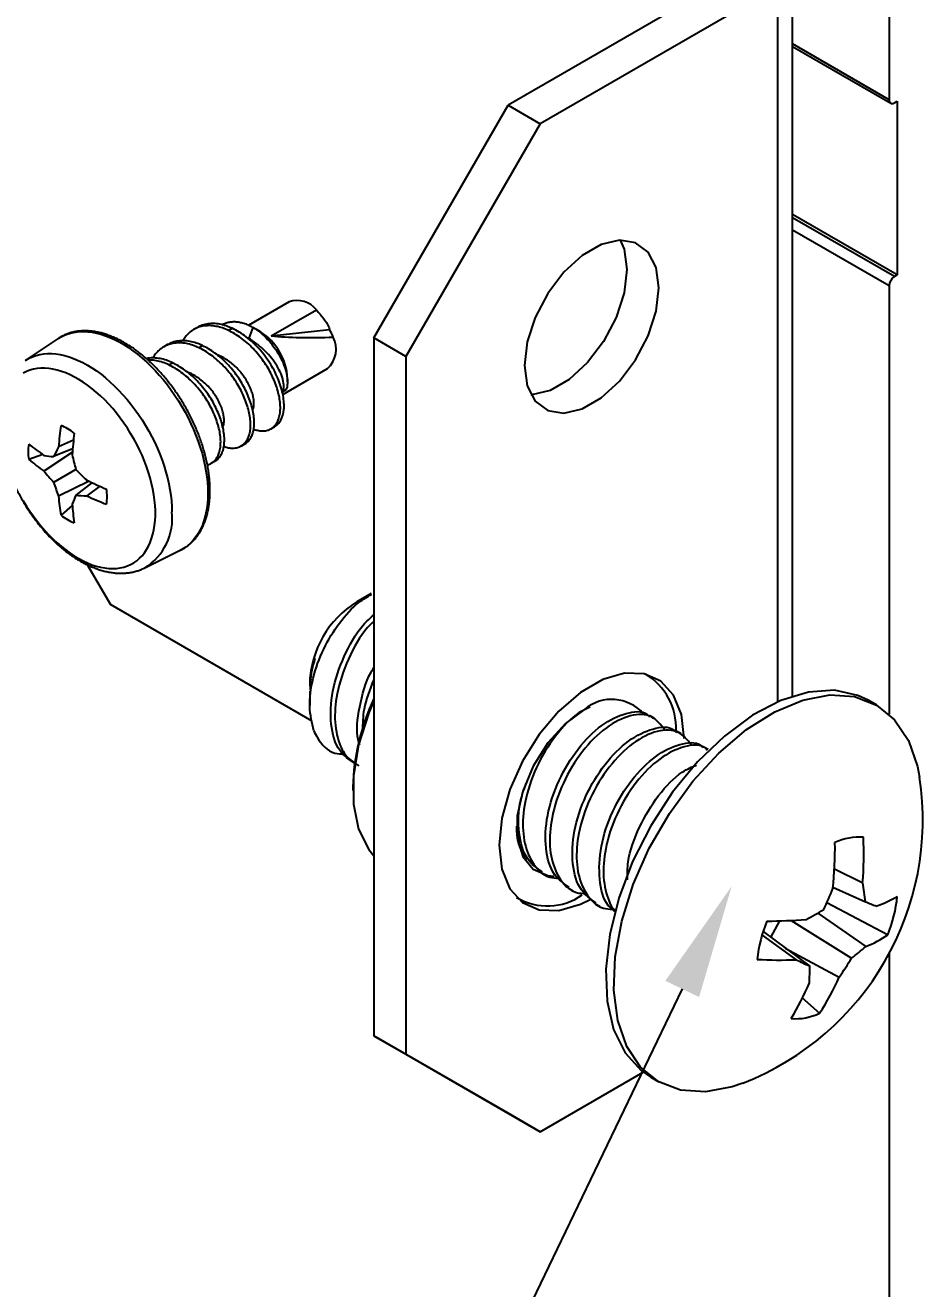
# Model space of a CAD drawing. Extents: x -0.1 to 12.3, y -8.6 to 0.1.
# Drawn here: x 1.89 to 3.071, y -7.258 to -5.594 of the extents above; entities that cross this region are included whole.
import ezdxf
from ezdxf import colors
from ezdxf.entities.mleader import LeaderData, LeaderLine
from ezdxf.math import Vec2, Vec3

# ---------------------------------------------------------------- set-up
doc = ezdxf.new("R2010")
doc.units = 0
doc.header["$LTSCALE"] = 0.5
doc.header["$MEASUREMENT"] = 0
for name, color, linetype in [('Brackets', 181, 'CONTINUOUS'), ('Dimension', 10, 'CONTINUOUS'), ('FAB DWG', 221, 'CONTINUOUS'), ('Hardware', 242, 'CONTINUOUS'), ('Housing', 150, 'CONTINUOUS')]:
    doc.layers.add(name, color=color, linetype=linetype)
doc.styles.get("Standard").update_dxf_attribs({"font": 'arial.ttf'})

msp = doc.modelspace()

# ---------------------------------------------------------------- linework, layer by layer
at = {"layer": 'Brackets', "linetype": 'Continuous', "lineweight": 25, "transparency": 16777216}
for p, q in [((2.838, -5.5194), (2.5255, -5.6998)), ((2.9001, -6.4776), (2.9001, -5.5161)), ((2.8803, -5.5438), (2.5677, -5.7242)), ((2.8803, -5.5438), (2.8803, -6.4852)), ((2.3487, -6.006), (2.5255, -5.6998)), ((2.5255, -5.6998), (2.5677, -5.7242)), ((2.5677, -5.7242), (2.391, -6.0304)), ((2.391, -6.0304), (2.3487, -6.006)), ((2.3487, -6.006), (2.3487, -6.9246)), ((2.391, -6.0304), (2.391, -6.949)), ((1.9719, -6.305), (2.0021, -6.3572)), ((2.2676, -6.5104), (2.0021, -6.3572)), ((2.3211, -6.5976), (2.3211, -6.6017)), ((2.3487, -6.9246), (2.391, -6.949)), ((2.5255, -7.0267), (2.3487, -6.9246)), ((2.391, -6.949), (2.5677, -7.0511)), ((2.5677, -7.0511), (2.7035, -6.9728)), ((2.5677, -7.0511), (2.5255, -7.0267))]:
    msp.add_line(p, q, dxfattribs=at)
at = {"layer": 'Brackets', "linetype": 'Continuous', "lineweight": 25, "transparency": 16777216, "flags": 128}
for points in [[(2.724, -5.9402), (2.7204, -5.9135), (2.71, -5.8931), (2.6935, -5.8807), (2.6723, -5.8772), (2.6482, -5.8829), (2.6231, -5.8975), (2.5989, -5.9196), (2.5777, -5.9475), (2.5613, -5.979), (2.5508, -6.0114), (2.5472, -6.0423), (2.5508, -6.069), (2.5613, -6.0893), (2.5777, -6.1018), (2.5989, -6.1053), (2.6231, -6.0995), (2.6482, -6.085), (2.6723, -6.0629), (2.6935, -6.035), (2.71, -6.0035), (2.7204, -5.971), (2.724, -5.9402)], [(2.6733, -5.8772), (2.6782, -5.8891), (2.6817, -5.9158), (2.6782, -5.9466), (2.6677, -5.9791), (2.6512, -6.0106), (2.6301, -6.0385), (2.6059, -6.0606), (2.5808, -6.0751), (2.5566, -6.0809), (2.5557, -6.0809)], [(2.7573, -6.5334), (2.7537, -6.5019), (2.7433, -6.4762), (2.7267, -6.458), (2.7047, -6.4482), (2.6788, -6.4474), (2.6503, -6.4558), (2.621, -6.4727), (2.5925, -6.4972), (2.5665, -6.5279), (2.5446, -6.5631), (2.5279, -6.6005), (2.5175, -6.6382), (2.514, -6.6739), (2.5175, -6.7054), (2.5279, -6.7311), (2.5446, -6.7493), (2.5665, -6.7591), (2.5925, -6.7599), (2.621, -6.7515), (2.6336, -6.7453)], [(2.3487, -6.4837), (2.342, -6.4998), (2.3287, -6.5418), (2.322, -6.5824), (2.322, -6.62), (2.3287, -6.6528), (2.342, -6.6795), (2.3487, -6.6879)]]:
    msp.add_lwpolyline(points, dxfattribs=at)
at = {"layer": 'Brackets', "linetype": 'Continuous', "lineweight": 25, "transparency": 16777216}
for centre, radius, start, end in [((2.6639, -6.5196), 0.0828, 357.5503, 59.0595), ((2.618, -6.6061), 0.297, 155.0604, 178.3599), ((2.662, -6.5373), 0.0554, 41.3283, 129.7748), ((2.5774, -6.6744), 0.0794, 239.2596, 305.31)]:
    msp.add_arc(centre, radius, start, end, dxfattribs=at)
at = {"layer": 'Dimension', "transparency": 16777216}
msp.add_open_spline([(0.2566, -7.2276), (0.0639, -5.6495), (1.4465, -4.8647), (2.829, -4.0798), (2.6363, -2.5017)], degree=3, dxfattribs=at)
at = {"layer": 'Hardware', "linetype": 'Continuous', "lineweight": 25, "transparency": 16777216}
for p, q in [((2.2373, -5.9587), (2.1841, -5.9894)), ((2.2138, -6.0034), (2.2732, -5.9692)), ((2.1165, -5.9922), (2.1116, -5.995)), ((2.1575, -5.9962), (2.1624, -5.9934)), ((2.1896, -5.9922), (2.184, -6.0065)), ((2.1993, -5.9978), (2.1896, -5.9922)), ((2.2138, -6.0034), (2.2905, -5.9951)), ((1.9331, -6.007), (1.8899, -6.0358)), ((2.0772, -6.0149), (2.0723, -6.0177)), ((2.1183, -6.0189), (2.1231, -6.0161)), ((2.184, -6.0065), (2.182, -6.0058)), ((2.079, -6.0416), (2.0838, -6.0388)), ((2.229, -6.0804), (2.2879, -6.0464)), ((2.2351, -6.0638), (2.2351, -6.0598)), ((2.2315, -6.0757), (2.2291, -6.0771)), ((2.2132, -6.1257), (2.2181, -6.1229)), ((1.9522, -6.1522), (1.9272, -6.1623)), ((1.9533, -6.1408), (1.9336, -6.1496)), ((2.1739, -6.1484), (2.1788, -6.1456)), ((1.9131, -6.1597), (1.8945, -6.166)), ((1.9519, -6.1563), (1.9145, -6.1814)), ((2.1346, -6.1711), (2.1395, -6.1683)), ((1.9565, -6.1792), (1.9272, -6.1962)), ((1.9741, -6.1947), (1.9336, -6.2145)), ((1.9778, -6.1965), (1.9565, -6.2131)), ((1.9882, -6.2012), (1.9707, -6.2139)), ((1.9518, -6.2266), (1.937, -6.2396)), ((2.0474, -6.3087), (2.094, -6.2856)), ((2.0941, -6.2856), (2.094, -6.2856)), ((2.3453, -6.3426), (2.3263, -6.3536)), ((2.2644, -6.4608), (2.2644, -6.4645)), ((2.2644, -6.4711), (2.2644, -6.4898)), ((3.0104, -6.4892), (2.9998, -6.4831)), ((2.7182, -6.507), (2.7126, -6.5037)), ((2.7536, -6.5274), (2.748, -6.5242)), ((2.789, -6.5478), (2.7833, -6.5446)), ((2.3224, -6.5672), (2.3232, -6.5676)), ((2.5699, -6.7101), (2.5756, -6.7133)), ((2.9552, -6.7051), (2.9924, -6.7236)), ((2.6053, -6.7305), (2.6109, -6.7337)), ((2.9533, -6.7293), (2.9962, -6.7483)), ((2.6406, -6.7509), (2.6463, -6.7541)), ((2.9452, -6.7492), (3.0253, -6.7916)), ((2.9334, -6.7632), (2.9967, -6.8072)), ((2.8717, -6.7953), (2.8832, -6.7734)), ((2.8982, -6.7728), (2.9777, -6.8225)), ((2.8599, -6.7921), (2.9047, -6.8246)), ((2.8612, -6.7876), (2.9227, -6.8329)), ((2.8905, -6.8092), (2.9615, -6.8477)), ((2.9124, -6.8743), (2.9356, -6.8949)), ((2.7134, -6.9793), (2.724, -6.9855))]:
    msp.add_line(p, q, dxfattribs=at)
at = {"layer": 'Hardware', "linetype": 'Continuous', "lineweight": 25, "transparency": 16777216, "flags": 128}
for points in [[(1.9331, -6.007), (1.9371, -6.0046), (1.9416, -6.0024), (1.9462, -6.0006), (1.9511, -5.9993), (1.9562, -5.9983), (1.9614, -5.9978), (1.9668, -5.9976), (1.9723, -5.9979), (1.9779, -5.9986), (1.9837, -5.9998), (1.9895, -6.0013), (1.9954, -6.0032), (2.0014, -6.0056), (2.0075, -6.0083), (2.0135, -6.0114), (2.0196, -6.0149), (2.0256, -6.0188), (2.0316, -6.023), (2.0376, -6.0276), (2.0436, -6.0325), (2.0494, -6.0377), (2.0552, -6.0432), (2.0608, -6.049), (2.0663, -6.0551), (2.0717, -6.0614), (2.0769, -6.068), (2.082, -6.0748), (2.0868, -6.0818), (2.0915, -6.0889), (2.096, -6.0963), (2.1002, -6.1037), (2.1042, -6.1113), (2.1079, -6.119), (2.1114, -6.1267), (2.1146, -6.1345), (2.1176, -6.1423), (2.1202, -6.1501), (2.1226, -6.1579), (2.1246, -6.1657), (2.1264, -6.1734), (2.1278, -6.181), (2.1289, -6.1886), (2.1297, -6.196), (2.1302, -6.2032), (2.1304, -6.2103), (2.1302, -6.2172), (2.1297, -6.2239), (2.1289, -6.2304), (2.1278, -6.2366), (2.1264, -6.2426), (2.1246, -6.2483), (2.1226, -6.2537), (2.1202, -6.2588), (2.1176, -6.2635), (2.1146, -6.2679), (2.1114, -6.272), (2.1079, -6.2757), (2.1042, -6.2791), (2.1002, -6.2821), (2.096, -6.2846), (2.0941, -6.2856)], [(1.8898, -6.0358), (1.8906, -6.0353), (1.8949, -6.0329), (1.8994, -6.0308), (1.9041, -6.0291), (1.909, -6.0279), (1.9141, -6.0271), (1.9193, -6.0267), (1.9247, -6.0267), (1.9303, -6.0272), (1.936, -6.028), (1.9417, -6.0293), (1.9476, -6.031), (1.9535, -6.0331), (1.9595, -6.0356), (1.9655, -6.0385), (1.9716, -6.0418), (1.9776, -6.0455), (1.9836, -6.0495), (1.9896, -6.0539), (1.9955, -6.0587), (2.0014, -6.0637), (2.0071, -6.0691), (2.0128, -6.0748), (2.0184, -6.0808), (2.0238, -6.087), (2.029, -6.0934), (2.0341, -6.1001), (2.039, -6.107), (2.0437, -6.1141), (2.0482, -6.1214), (2.0525, -6.1288), (2.0565, -6.1363), (2.0603, -6.1439), (2.0638, -6.1516), (2.0671, -6.1593), (2.07, -6.1671), (2.0727, -6.1749), (2.0751, -6.1827), (2.0772, -6.1904), (2.079, -6.1981), (2.0804, -6.2057), (2.0816, -6.2132), (2.0824, -6.2206), (2.0829, -6.2279), (2.083, -6.2349)], [(1.8873, -6.2204), (1.8915, -6.2274), (1.8959, -6.2342), (1.9006, -6.2409), (1.9054, -6.2473), (1.9104, -6.2536), (1.9156, -6.2596), (1.9209, -6.2653), (1.9263, -6.2707), (1.9319, -6.2759), (1.9375, -6.2807), (1.9431, -6.2852), (1.9489, -6.2894), (1.9546, -6.2932), (1.9604, -6.2966), (1.9662, -6.2996), (1.972, -6.3023), (1.9777, -6.3046), (1.9833, -6.3064), (1.9889, -6.3079), (1.9944, -6.3089), (1.9997, -6.3095), (2.005, -6.3097), (2.0101, -6.3095), (2.015, -6.3088), (2.0197, -6.3077), (2.0243, -6.3062), (2.0286, -6.3043), (2.0327, -6.302), (2.0366, -6.2993), (2.0402, -6.2962), (2.0436, -6.2927), (2.0467, -6.2889), (2.0495, -6.2847), (2.0521, -6.2801), (2.0543, -6.2753), (2.0562, -6.2701), (2.0578, -6.2646), (2.0591, -6.2588), (2.0601, -6.2528), (2.0608, -6.2466), (2.0611, -6.2401), (2.0611, -6.2334), (2.0608, -6.2266), (2.0601, -6.2196), (2.0591, -6.2124), (2.0578, -6.2052), (2.0562, -6.1978), (2.0543, -6.1904), (2.0521, -6.183), (2.0495, -6.1755), (2.0467, -6.1681), (2.0436, -6.1606), (2.0402, -6.1533), (2.0366, -6.146), (2.0327, -6.1388), (2.0286, -6.1317), (2.0243, -6.1248), (2.0197, -6.1181), (2.015, -6.1115), (2.0101, -6.1052), (2.005, -6.099), (1.9997, -6.0932), (1.9944, -6.0876), (1.9889, -6.0823), (1.9833, -6.0773), (1.9777, -6.0726), (1.972, -6.0683), (1.9662, -6.0643), (1.9604, -6.0607), (1.9546, -6.0575), (1.9489, -6.0546), (1.9431, -6.0522), (1.9375, -6.0501), (1.9319, -6.0484), (1.9263, -6.0472), (1.9209, -6.0464), (1.9156, -6.046), (1.9104, -6.046), (1.9054, -6.0465), (1.9006, -6.0473), (1.8959, -6.0486), (1.8915, -6.0503), (1.8873, -6.0524)], [(2.9998, -6.4831), (2.9861, -6.4766), (2.9553, -6.4699), (2.9211, -6.4722), (2.8847, -6.4833), (2.8474, -6.5028), (2.8103, -6.5302), (2.7749, -6.5643), (2.7422, -6.6042), (2.7134, -6.6483), (2.6895, -6.6953), (2.6713, -6.7435), (2.6594, -6.7913), (2.6542, -6.8371), (2.6559, -6.8792), (2.6645, -6.9163), (2.6796, -6.9471), (2.7007, -6.9706), (2.7134, -6.9793)], [(2.8345, -6.9871), (2.8207, -6.9919), (2.7853, -6.9986), (2.7526, -6.9964), (2.7239, -6.9854), (2.7, -6.9659), (2.6818, -6.9387), (2.67, -6.9046), (2.6648, -6.8648), (2.6666, -6.8207), (2.6752, -6.7737), (2.6903, -6.7255), (2.7114, -6.6777), (2.7379, -6.6319), (2.7687, -6.5897), (2.803, -6.5526), (2.8393, -6.5217), (2.8767, -6.4982), (2.9137, -6.4828), (2.9492, -6.4761), (2.9818, -6.4783), (3.0105, -6.4893), (3.0344, -6.5087), (3.0526, -6.536), (3.0644, -6.5701), (3.0671, -6.5842)], [(2.6266, -6.4947), (2.6013, -6.5135), (2.578, -6.5392), (2.5587, -6.5697), (2.5449, -6.6025), (2.5377, -6.635), (2.5377, -6.6645), (2.5449, -6.6887), (2.5587, -6.7055), (2.578, -6.7137), (2.5861, -6.7144)]]:
    msp.add_lwpolyline(points, dxfattribs=at)
at = {"layer": 'Hardware', "linetype": 'Continuous', "lineweight": 25, "transparency": 16777216}
for centre, radius, start, end in [((2.248, -5.9887), 0.0319, 37.7966, 109.664), ((2.1579, -6.063), 0.0772, 2.3762, 57.6184), ((2.264, -6.0207), 0.0351, 312.8388, 26.7548), ((2.2168, -6.059), 0.0219, 304.3394, 321.8962), ((2.3636, -6.1867), 0.4316, 171.3015, 175.0724), ((1.9116, -6.1855), 0.0689, 51.6399, 68.3655), ((2.5003, -6.198), 0.55, 173.0498, 176.0403), ((1.9627, -6.156), 0.069, 171.6386, 188.3614), ((2.1152, -5.8665), 0.3561, 231.6968, 235.6921), ((2.2641, -6.3239), 0.3736, 152.1901, 154.3687), ((2.0902, -5.9331), 0.3042, 229.9617, 234.7228), ((1.9735, -5.7577), 0.4073, 261.6677, 263.4715), ((2.4842, -6.0339), 0.5473, 193.3226, 195.3992), ((2.253, -5.9019), 0.439, 219.5573, 222.0957), ((2.3462, -5.7949), 0.5473, 224.6014, 226.678), ((2.345, -6.0612), 0.439, 197.9049, 200.4431), ((2.2121, -5.699), 0.55, 243.9623, 246.9525), ((2.2366, -6.1865), 0.3043, 185.2798, 190.0406), ((2.3301, -6.3752), 0.4072, 156.5358, 158.3402), ((1.985, -5.8405), 0.3737, 265.6382, 267.8164), ((2.1536, -5.823), 0.4316, 244.9303, 248.7011), ((1.9286, -6.215), 0.069, 351.6386, 8.3614), ((2.3068, -6.1982), 0.3562, 184.3107, 188.3058), ((2.0068, -6.2436), 0.0767, 301.904, 6.4777), ((1.9798, -6.1855), 0.0689, 231.6399, 248.3655), ((2.3941, -6.4642), 0.1297, 121.5141, 178.4913), ((2.7, -6.6408), 0.3715, 291.2371, 8.7683), ((2.6143, -6.6515), 0.0776, 177.895, 212.7662), ((2.9876, -6.7355), 0.0724, 85.478, 115.9742), ((2.5497, -6.6869), 0.4442, 355.2671, 3.0443), ((2.4352, -6.6767), 0.5208, 354.0127, 0.6921), ((2.5001, -6.552), 0.4871, 334.8907, 338.4323), ((2.6375, -6.7904), 0.3612, 6.7025, 10.6622), ((6.2687, 0.903), 8.3217, 246.84339, 246.94608), ((2.9619, -6.6134), 0.1487, 288.8252, 300.7322), ((2.8568, -6.7229), 0.1821, 337.8045, 354.2257), ((2.7107, -6.3693), 0.4525, 297.2601, 300.6242), ((3.0348, -6.8425), 0.1821, 157.8045, 174.2257), ((2.8625, -6.0705), 0.7032, 270.3011, 274.5208), ((2.9483, -6.6836), 0.1327, 291.3838, 305.4798), ((2.8007, -6.5835), 0.2974, 306.5297, 311.2317), ((2.8832, -6.3142), 0.5108, 266.6801, 272.4127), ((3.331, -5.9262), 0.9944, 244.6175, 245.7586), ((2.6149, -6.8372), 0.3078, 356.6696, 0.8056), ((2.6139, -6.6065), 0.4231, 325.2484, 329.3037), ((2.6704, -6.7189), 0.3183, 326.4371, 336.1512), ((2.6073, -6.7237), 0.3412, 328.5033, 337.3592), ((2.9039, -6.8299), 0.0724, 265.478, 295.9742)]:
    msp.add_arc(centre, radius, start, end, dxfattribs=at)
msp.add_ellipse((2.2827, -5.991), major_axis=(0.1029, 0.0027), ratio=0.13959, start_param=3.975591, end_param=4.832448, dxfattribs=at)
for points, knots in [([(2.2732, -5.9692), (2.2765, -5.973), (2.2798, -5.9768), (2.2844, -5.9829), (2.286, -5.985), (2.2887, -5.9896), (2.2899, -5.992), (2.2905, -5.9951)], [0, 0, 0, 0, 0.5, 0.5, 0.75, 0.75, 1, 1, 1, 1]), ([(2.1624, -5.9934), (2.1597, -5.9923), (2.1542, -5.9899), (2.146, -5.9878), (2.1379, -5.9869), (2.1301, -5.9873), (2.1228, -5.989), (2.1185, -5.9912), (2.1165, -5.9923)], [0, 0, 0, 0, 0.161536, 0.327386, 0.496243, 0.666647, 0.83705, 1, 1, 1, 1]), ([(2.1487, -5.9887), (2.1502, -5.9879), (2.1532, -5.9863), (2.1582, -5.985), (2.1634, -5.9845), (2.1689, -5.9847), (2.1746, -5.9858), (2.1803, -5.9876), (2.1853, -5.9898), (2.1884, -5.9915), (2.1896, -5.9922)], [0, 0, 0, 0, 0.13699, 0.268557, 0.400557, 0.532124, 0.661652, 0.791593, 0.92112, 1, 1, 1, 1]), ([(2.0941, -6.2855), (2.0945, -6.2854), (2.0963, -6.2845), (2.0994, -6.2827), (2.1035, -6.2799), (2.1073, -6.2767), (2.1109, -6.2732), (2.1143, -6.2694), (2.1174, -6.2653), (2.1202, -6.2608), (2.1228, -6.256), (2.1251, -6.251), (2.1271, -6.2457), (2.1289, -6.2401), (2.1303, -6.2342), (2.1315, -6.2281), (2.1323, -6.2218), (2.1328, -6.2154), (2.1331, -6.2087), (2.133, -6.2018), (2.1326, -6.1949), (2.1319, -6.1878), (2.131, -6.1806), (2.1297, -6.1733), (2.1282, -6.1659), (2.1263, -6.1585), (2.1242, -6.1511), (2.1218, -6.1436), (2.1192, -6.1362), (2.1163, -6.1287), (2.1131, -6.1213), (2.1097, -6.114), (2.1061, -6.1067), (2.1022, -6.0996), (2.0981, -6.0925), (2.0939, -6.0856), (2.0894, -6.0789), (2.0847, -6.0723), (2.0799, -6.0658), (2.0749, -6.0596), (2.0698, -6.0536), (2.0645, -6.0478), (2.0591, -6.0423), (2.0536, -6.037), (2.048, -6.032), (2.0423, -6.0273), (2.0366, -6.0228), (2.0307, -6.0187), (2.0249, -6.0149), (2.019, -6.0115), (2.0131, -6.0083), (2.0072, -6.0056), (2.0013, -6.0032), (1.9954, -6.0011), (1.9896, -5.9995), (1.9838, -5.9982), (1.9781, -5.9973), (1.9726, -5.9968), (1.9671, -5.9967), (1.9617, -5.997), (1.9566, -5.9977), (1.9515, -5.9987), (1.9467, -6.0002), (1.9421, -6.002), (1.9376, -6.0042), (1.9346, -6.0059), (1.9332, -6.007), (1.9331, -6.007)], [0, 0, 0, 0, 0.003371, 0.0186, 0.033815, 0.049035, 0.064287, 0.079596, 0.094981, 0.110453, 0.126019, 0.141676, 0.157417, 0.173231, 0.189105, 0.205025, 0.220978, 0.236953, 0.25294, 0.268932, 0.284922, 0.300907, 0.316884, 0.332852, 0.34881, 0.36476, 0.3807, 0.396631, 0.412556, 0.428473, 0.444385, 0.460293, 0.476198, 0.492101, 0.508003, 0.523905, 0.539809, 0.555715, 0.571625, 0.58754, 0.603461, 0.61939, 0.635327, 0.651274, 0.667231, 0.683199, 0.69918, 0.715172, 0.731175, 0.747188, 0.76321, 0.779235, 0.795258, 0.811271, 0.827263, 0.843222, 0.859135, 0.874987, 0.890764, 0.906452, 0.922044, 0.937538, 0.952939, 0.968259, 0.983519, 0.998743, 1, 1, 1, 1]), ([(2.1575, -5.9962), (2.1548, -5.9951), (2.1494, -5.9927), (2.1412, -5.9906), (2.133, -5.9897), (2.1252, -5.9901), (2.1179, -5.9919), (2.1113, -5.9949), (2.1055, -5.9992), (2.1008, -6.0041), (2.0984, -6.008), (2.0973, -6.0099)], [0, 0, 0, 0, 0.109593, 0.222111, 0.336671, 0.45228, 0.567888, 0.682448, 0.794967, 0.904559, 1, 1, 1, 1]), ([(2.1906, -6.1261), (2.1907, -6.1261), (2.193, -6.1272), (2.1973, -6.1281), (2.2032, -6.1287), (2.2087, -6.1279), (2.2135, -6.1259), (2.2176, -6.1226), (2.221, -6.1183), (2.2235, -6.1129), (2.2252, -6.1065), (2.2259, -6.0992), (2.2255, -6.0911), (2.2241, -6.0824), (2.2218, -6.0733), (2.2185, -6.0641), (2.2144, -6.0549), (2.2096, -6.0458), (2.2038, -6.0368), (2.1972, -6.0281), (2.1899, -6.0199), (2.1821, -6.0125), (2.1739, -6.006), (2.1657, -6.0004), (2.1602, -5.9976), (2.1575, -5.9962)], [0, 0, 0, 0, 0.0018431, 0.0470336, 0.0926056, 0.1381614, 0.1833039, 0.2285443, 0.2726082, 0.3166721, 0.3619125, 0.4079734, 0.4544562, 0.5009389, 0.5469998, 0.5922402, 0.6363041, 0.680368, 0.7256084, 0.7716693, 0.8181521, 0.8646348, 0.9106957, 0.9559361, 1, 1, 1, 1]), ([(2.2181, -6.1229), (2.2198, -6.1219), (2.2213, -6.1207), (2.2241, -6.1178), (2.2253, -6.1161), (2.2284, -6.1105), (2.2298, -6.1058), (2.2309, -6.0948), (2.2305, -6.0885), (2.2281, -6.0753), (2.226, -6.0683), (2.2205, -6.0545), (2.2172, -6.0478), (2.2089, -6.0342), (2.204, -6.0275), (2.193, -6.0152), (2.187, -6.0095), (2.1747, -6.0001), (2.1684, -5.9963), (2.1624, -5.9934)], [0, 0, 0, 0, 0.0625, 0.0625, 0.125, 0.125, 0.25, 0.25, 0.375, 0.375, 0.5, 0.5, 0.625, 0.625, 0.75, 0.75, 0.875, 0.875, 1, 1, 1, 1]), ([(2.1896, -5.9922), (2.1961, -5.9959), (2.2028, -6.0014), (2.212, -6.0113), (2.2149, -6.0149), (2.2203, -6.0223), (2.2227, -6.0262), (2.2271, -6.0341), (2.2289, -6.038), (2.2319, -6.0458), (2.2331, -6.0496), (2.2347, -6.0569), (2.2351, -6.0605), (2.2351, -6.0669), (2.2347, -6.0699), (2.234, -6.0725)], [0, 0, 0, 0, 0.25, 0.25, 0.375, 0.375, 0.5, 0.5, 0.625, 0.625, 0.75, 0.75, 0.875, 0.875, 1, 1, 1, 1]), ([(2.1183, -6.0189), (2.1156, -6.0177), (2.1101, -6.0154), (2.1019, -6.0133), (2.0937, -6.0124), (2.0859, -6.0128), (2.0786, -6.0146), (2.072, -6.0176), (2.0662, -6.0218), (2.0615, -6.0267), (2.0591, -6.0307), (2.058, -6.0326)], [0, 0, 0, 0, 0.109593, 0.222111, 0.336671, 0.45228, 0.567888, 0.682448, 0.794967, 0.904559, 1, 1, 1, 1]), ([(2.1231, -6.0161), (2.1204, -6.0149), (2.115, -6.0126), (2.1067, -6.0105), (2.0986, -6.0096), (2.0908, -6.01), (2.0835, -6.0117), (2.0793, -6.0139), (2.0772, -6.0149)], [0, 0, 0, 0, 0.161536, 0.327386, 0.496243, 0.666647, 0.83705, 1, 1, 1, 1]), ([(2.1513, -6.1488), (2.1534, -6.1495), (2.1577, -6.1509), (2.1637, -6.1514), (2.1693, -6.1506), (2.1742, -6.1485), (2.1783, -6.1453), (2.1817, -6.141), (2.1843, -6.1356), (2.1859, -6.1292), (2.1866, -6.1219), (2.1862, -6.1138), (2.1848, -6.1051), (2.1825, -6.096), (2.1792, -6.0868), (2.1752, -6.0776), (2.1703, -6.0685), (2.1645, -6.0595), (2.1579, -6.0508), (2.1506, -6.0426), (2.1428, -6.0352), (2.1346, -6.0286), (2.1264, -6.0231), (2.121, -6.0203), (2.1183, -6.0189)], [0, 0, 0, 0, 0.044263, 0.090747, 0.13723, 0.183292, 0.228533, 0.272597, 0.316662, 0.361903, 0.407965, 0.454448, 0.500931, 0.546993, 0.592234, 0.636299, 0.680363, 0.725604, 0.771666, 0.818149, 0.864633, 0.910694, 0.955935, 1, 1, 1, 1]), ([(2.1788, -6.1456), (2.1789, -6.1456), (2.1805, -6.1449), (2.1832, -6.1424), (2.1866, -6.1382), (2.1891, -6.1328), (2.1908, -6.1264), (2.1915, -6.1191), (2.1911, -6.111), (2.1897, -6.1022), (2.1873, -6.0932), (2.1841, -6.084), (2.18, -6.0748), (2.1752, -6.0657), (2.1694, -6.0567), (2.1628, -6.048), (2.1555, -6.0398), (2.1477, -6.0323), (2.1395, -6.0258), (2.1313, -6.0203), (2.1258, -6.0175), (2.1231, -6.0161)], [0, 0, 0, 0, 0.001969, 0.057255, 0.111102, 0.16495, 0.220235, 0.276523, 0.333327, 0.39013, 0.446418, 0.501704, 0.555551, 0.609399, 0.664684, 0.720972, 0.777776, 0.834579, 0.890867, 0.946152, 1, 1, 1, 1]), ([(2.2291, -6.0771), (2.2299, -6.075), (2.2303, -6.0725), (2.2303, -6.0671), (2.2299, -6.064), (2.2283, -6.0577), (2.227, -6.0543), (2.2239, -6.0475), (2.222, -6.044), (2.2174, -6.0371), (2.2149, -6.0337), (2.2093, -6.0271), (2.2063, -6.0239), (2.2, -6.0181), (2.1968, -6.0153), (2.1903, -6.0104), (2.1871, -6.0083), (2.184, -6.0065)], [0, 0, 0, 0, 0.125, 0.125, 0.25, 0.25, 0.375, 0.375, 0.5, 0.5, 0.625, 0.625, 0.75, 0.75, 0.875, 0.875, 1, 1, 1, 1]), ([(2.0838, -6.0388), (2.0811, -6.0376), (2.0757, -6.0352), (2.0674, -6.0331), (2.0594, -6.0323), (2.0533, -6.0324), (2.0502, -6.0332), (2.0495, -6.0334)], [0, 0, 0, 0, 0.225964, 0.457962, 0.694168, 0.932536, 1, 1, 1, 1]), ([(2.079, -6.0416), (2.0763, -6.0404), (2.0708, -6.038), (2.0626, -6.036), (2.0562, -6.0351), (2.0527, -6.0354), (2.0518, -6.0354)], [0, 0, 0, 0, 0.290519, 0.588794, 0.89248, 1, 1, 1, 1]), ([(2.1892, -6.1008), (2.1893, -6.1007), (2.19, -6.0995), (2.1907, -6.0964), (2.1911, -6.0914), (2.1905, -6.0857), (2.189, -6.0794), (2.1867, -6.0729), (2.1836, -6.0662), (2.1798, -6.0596), (2.1753, -6.0532), (2.1699, -6.047), (2.164, -6.0413), (2.1576, -6.0363), (2.1512, -6.0323), (2.1462, -6.0297), (2.1434, -6.0288), (2.1427, -6.0285)], [0, 0, 0, 0, 0.0082981, 0.0813808, 0.1564293, 0.2325031, 0.3085768, 0.3836254, 0.4567081, 0.5283631, 0.6021974, 0.677698, 0.7538874, 0.8297308, 0.9042223, 0.9764654, 1, 1, 1, 1]), ([(2.1296, -6.1731), (2.1297, -6.1731), (2.1316, -6.1728), (2.1348, -6.1711), (2.139, -6.168), (2.1424, -6.1636), (2.145, -6.1583), (2.1466, -6.1519), (2.1473, -6.1446), (2.1469, -6.1365), (2.1456, -6.1277), (2.1432, -6.1186), (2.1399, -6.1095), (2.1359, -6.1003), (2.131, -6.0912), (2.1252, -6.0822), (2.1186, -6.0735), (2.1113, -6.0653), (2.1035, -6.0578), (2.0954, -6.0513), (2.0871, -6.0458), (2.0817, -6.043), (2.079, -6.0416)], [0, 0, 0, 0, 0.002595, 0.055844, 0.108145, 0.159086, 0.210027, 0.262328, 0.315577, 0.369315, 0.423052, 0.476301, 0.528602, 0.579543, 0.630484, 0.682785, 0.736034, 0.789772, 0.843509, 0.896758, 0.949059, 1, 1, 1, 1]), ([(2.1395, -6.1683), (2.1396, -6.1682), (2.1412, -6.1675), (2.1439, -6.1651), (2.1473, -6.1608), (2.1499, -6.1554), (2.1515, -6.1491), (2.1522, -6.1418), (2.1518, -6.1336), (2.1504, -6.1249), (2.1481, -6.1158), (2.1448, -6.1066), (2.1407, -6.0975), (2.1359, -6.0884), (2.1301, -6.0794), (2.1235, -6.0707), (2.1162, -6.0625), (2.1084, -6.055), (2.1002, -6.0485), (2.092, -6.043), (2.0865, -6.0402), (2.0838, -6.0388)], [0, 0, 0, 0, 0.001969, 0.057255, 0.111102, 0.16495, 0.220235, 0.276523, 0.333327, 0.39013, 0.446418, 0.501704, 0.555551, 0.609399, 0.664684, 0.720972, 0.777776, 0.834579, 0.890867, 0.946152, 1, 1, 1, 1]), ([(2.1499, -6.1235), (2.15, -6.1234), (2.1507, -6.1222), (2.1514, -6.119), (2.1518, -6.1141), (2.1512, -6.1084), (2.1497, -6.1021), (2.1474, -6.0955), (2.1443, -6.0889), (2.1405, -6.0823), (2.136, -6.0758), (2.1306, -6.0696), (2.1247, -6.064), (2.1183, -6.059), (2.1119, -6.055), (2.1069, -6.0523), (2.1041, -6.0514), (2.1034, -6.0512)], [0, 0, 0, 0, 0.008298, 0.081381, 0.156429, 0.232503, 0.308577, 0.383625, 0.456708, 0.528363, 0.602197, 0.677698, 0.753887, 0.829731, 0.904222, 0.976465, 1, 1, 1, 1]), ([(1.8549, -6.1139), (1.8549, -6.1152), (1.855, -6.1188), (1.8553, -6.1247), (1.8559, -6.1319), (1.8569, -6.1392), (1.8581, -6.1465), (1.8597, -6.1539), (1.8615, -6.1613), (1.8637, -6.1688), (1.8661, -6.1762), (1.8688, -6.1836), (1.8717, -6.191), (1.8749, -6.1983), (1.8784, -6.2055), (1.8821, -6.2126), (1.886, -6.2197), (1.8901, -6.2266), (1.8944, -6.2334), (1.8989, -6.24), (1.9037, -6.2464), (1.9085, -6.2526), (1.9136, -6.2587), (1.9188, -6.2645), (1.9242, -6.2701), (1.9297, -6.2754), (1.9353, -6.2805), (1.941, -6.2853), (1.9468, -6.2898), (1.9527, -6.2939), (1.9587, -6.2978), (1.9647, -6.3013), (1.9708, -6.3045), (1.9769, -6.3073), (1.9831, -6.3097), (1.9892, -6.3118), (1.9953, -6.3134), (2.0014, -6.3146), (2.0073, -6.3155), (2.0132, -6.3159), (2.019, -6.3158), (2.0246, -6.3154), (2.0301, -6.3146), (2.0354, -6.3133), (2.0404, -6.3117), (2.0444, -6.3102), (2.0466, -6.309), (2.0473, -6.3087)], [0, 0, 0, 0, 0.012399, 0.035509, 0.058597, 0.081665, 0.104705, 0.127713, 0.150687, 0.17363, 0.196541, 0.219425, 0.242285, 0.265126, 0.287952, 0.310768, 0.333578, 0.356387, 0.3792, 0.402021, 0.424854, 0.447705, 0.470578, 0.493479, 0.516412, 0.539381, 0.56239, 0.585441, 0.608536, 0.631673, 0.654851, 0.678062, 0.701294, 0.724525, 0.747727, 0.770866, 0.793902, 0.816793, 0.839492, 0.86196, 0.884167, 0.906096, 0.927746, 0.949133, 0.970287, 0.991251, 1, 1, 1, 1]), ([(2.2697, -6.5232), (2.2673, -6.513), (2.2623, -6.4926), (2.2675, -6.4542), (2.2813, -6.4154), (2.3027, -6.3805), (2.3255, -6.3551), (2.3402, -6.3468), (2.3458, -6.3436)], [0, 0, 0, 0, 0.18065, 0.361301, 0.542087, 0.716869, 0.891743, 1, 1, 1, 1]), ([(2.3232, -6.566), (2.3162, -6.5611), (2.3006, -6.5503), (2.2906, -6.5157), (2.2926, -6.4716), (2.3083, -6.4252), (2.3287, -6.3888), (2.344, -6.3747), (2.3487, -6.3704)], [0, 0, 0, 0, 0.156864, 0.346637, 0.536411, 0.726184, 0.915957, 1, 1, 1, 1]), ([(2.3487, -6.3793), (2.3459, -6.3819), (2.3327, -6.3944), (2.3139, -6.4286), (2.2991, -6.4725), (2.2961, -6.5129), (2.302, -6.5379), (2.3121, -6.5581), (2.3217, -6.5645), (2.3289, -6.5693)], [0, 0, 0, 0, 0.051295, 0.247666, 0.444036, 0.611777, 0.781141, 0.837683, 1, 1, 1, 1]), ([(2.2653, -6.4645), (2.2651, -6.461), (2.2643, -6.45), (2.2683, -6.4369), (2.2711, -6.4279)], [0, 0, 0, 0, 0.312696, 1, 1, 1, 1]), ([(2.2711, -6.4279), (2.2683, -6.4384), (2.2643, -6.4532), (2.265, -6.467), (2.2653, -6.471)], [0, 0, 0, 0, 0.707126, 1, 1, 1, 1]), ([(2.3304, -6.5419), (2.3295, -6.5396), (2.3246, -6.5261), (2.3294, -6.4918), (2.3378, -6.4576), (2.3475, -6.442), (2.3487, -6.4401)], [0, 0, 0, 0, 0.086532, 0.513563, 0.940594, 1, 1, 1, 1]), ([(2.3487, -6.4557), (2.3435, -6.4689), (2.3344, -6.492), (2.334, -6.5135), (2.3339, -6.5227)], [0, 0, 0, 0, 0.5736389, 1, 1, 1, 1]), ([(2.6334, -6.4922), (2.6286, -6.4943), (2.6132, -6.5009), (2.587, -6.529), (2.5612, -6.5707), (2.5466, -6.6155), (2.5436, -6.6557), (2.5494, -6.681), (2.5607, -6.7023), (2.5731, -6.7162), (2.5882, -6.717), (2.5923, -6.7172)], [0, 0, 0, 0, 0.065171, 0.211787, 0.358403, 0.505019, 0.630259, 0.756711, 0.798927, 0.945543, 1, 1, 1, 1]), ([(2.6061, -6.7293), (2.599, -6.7244), (2.5835, -6.7136), (2.5734, -6.679), (2.5755, -6.635), (2.591, -6.588), (2.6167, -6.5456), (2.6488, -6.5136), (2.681, -6.4985), (2.7036, -6.4963), (2.7108, -6.5038), (2.7118, -6.5049)], [0, 0, 0, 0, 0.103323, 0.228323, 0.353323, 0.478323, 0.603323, 0.728323, 0.853323, 0.978323, 1, 1, 1, 1]), ([(2.7315, -6.5216), (2.7264, -6.515), (2.7156, -6.5013), (2.687, -6.501), (2.6544, -6.5171), (2.6224, -6.5489), (2.5966, -6.5912), (2.582, -6.6359), (2.579, -6.6761), (2.5847, -6.7014), (2.5961, -6.7227), (2.6084, -6.7366), (2.6236, -6.7374), (2.6277, -6.7376)], [0, 0, 0, 0, 0.0987888, 0.2063828, 0.3139767, 0.4215707, 0.5291646, 0.6367586, 0.728666, 0.8214628, 0.8524429, 0.9600369, 1, 1, 1, 1]), ([(2.6414, -6.7497), (2.6344, -6.7448), (2.6188, -6.734), (2.6088, -6.6994), (2.6109, -6.6554), (2.6263, -6.6084), (2.6521, -6.5661), (2.6842, -6.534), (2.7163, -6.5189), (2.739, -6.5167), (2.7461, -6.5242), (2.7472, -6.5253)], [0, 0, 0, 0, 0.103323, 0.228323, 0.353323, 0.478323, 0.603323, 0.728323, 0.853323, 0.978323, 1, 1, 1, 1]), ([(2.2697, -6.5232), (2.2712, -6.5261), (2.2777, -6.5392), (2.2903, -6.5529), (2.3054, -6.5537), (2.3095, -6.5539)], [0, 0, 0, 0, 0.173522, 0.776164, 1, 1, 1, 1]), ([(2.7669, -6.542), (2.7617, -6.5354), (2.7509, -6.5217), (2.7224, -6.5214), (2.6897, -6.5375), (2.6577, -6.5693), (2.6319, -6.6117), (2.6173, -6.6563), (2.6143, -6.6965), (2.6201, -6.7218), (2.6314, -6.7431), (2.6438, -6.757), (2.6589, -6.7578), (2.663, -6.758)], [0, 0, 0, 0, 0.098789, 0.206383, 0.313977, 0.421571, 0.529165, 0.636759, 0.728666, 0.821463, 0.852443, 0.960037, 1, 1, 1, 1]), ([(2.6674, -6.7618), (2.6639, -6.7592), (2.6521, -6.7503), (2.6444, -6.7195), (2.6462, -6.6759), (2.6617, -6.6288), (2.6874, -6.5865), (2.7196, -6.5545), (2.7517, -6.5393), (2.7743, -6.5371), (2.7815, -6.5446), (2.7825, -6.5457)], [0, 0, 0, 0, 0.05577, 0.187399, 0.319028, 0.450657, 0.582286, 0.713915, 0.845544, 0.977174, 1, 1, 1, 1]), ([(2.7882, -6.549), (2.7871, -6.5479), (2.78, -6.5404), (2.7573, -6.5425), (2.7252, -6.5577), (2.6931, -6.5897), (2.6673, -6.6321), (2.6527, -6.6767), (2.6495, -6.7172), (2.6558, -6.7416), (2.6621, -6.7562), (2.6662, -6.7593), (2.6679, -6.7605)], [0, 0, 0, 0, 0.023499, 0.159006, 0.294512, 0.430019, 0.565525, 0.701032, 0.816783, 0.933653, 0.97267, 1, 1, 1, 1]), ([(2.6826, -6.7194), (2.6826, -6.7116), (2.6827, -6.6896), (2.6974, -6.6489), (2.7226, -6.6073), (2.7505, -6.578), (2.7675, -6.5709), (2.7737, -6.5683)], [0, 0, 0, 0, 0.132086, 0.373979, 0.615871, 0.857763, 1, 1, 1, 1]), ([(2.5707, -6.7089), (2.5636, -6.704), (2.548, -6.6932), (2.5385, -6.6586), (2.5386, -6.6222), (2.5468, -6.5996), (2.5495, -6.5924)], [0, 0, 0, 0, 0.250456, 0.553456, 0.856457, 1, 1, 1, 1]), ([(2.5491, -6.6935), (2.5444, -6.6832), (2.5371, -6.6675), (2.5378, -6.6468), (2.5381, -6.6396)], [0, 0, 0, 0, 0.6475283, 1, 1, 1, 1])]:
    msp.add_open_spline(points, degree=3, knots=knots, dxfattribs=at)
for points in [[(2.2954, -6.0049), (2.2938, -6.0016), (2.2922, -5.9983), (2.2905, -5.9951)], [(2.234, -6.0725), (2.2334, -6.0738), (2.2326, -6.0749), (2.2315, -6.0757)]]:
    msp.add_open_spline(points, degree=3, dxfattribs=at)
at = {"layer": 'Housing', "linetype": 'Continuous', "lineweight": 25, "transparency": 16777216}
for p, q in [((3.0272, -5.4671), (3.0272, -5.6925)), ((3.0272, -5.6925), (2.9001, -5.6191)), ((2.9001, -5.6225), (3.0293, -5.6971)), ((3.0343, -5.6966), (3.0378, -5.6945)), ((3.0378, -5.6945), (3.0378, -5.9232)), ((3.0378, -5.9232), (2.9001, -5.8437)), ((3.0343, -5.9252), (2.9001, -5.8478)), ((3.0272, -5.9374), (2.9001, -5.8641)), ((3.0272, -5.9374), (3.0272, -6.5015)), ((3.0378, -5.9232), (3.0343, -5.9252)), ((3.0272, -6.8166), (3.0272, -7.9417))]:
    msp.add_line(p, q, dxfattribs=at)
for centre, radius, start, end in [((3.0315, -5.6932), 0.00437, 170.786, 309.2033), ((3.0426, -5.9381), 0.0154, 122.6055, 177.3945)]:
    msp.add_arc(centre, radius, start, end, dxfattribs=at)

# ---------------------------------------------------------------- leaders
at = {"layer": 'FAB DWG', "transparency": 16777216}
ml = msp.add_multileader_mtext('Standard', dxfattribs=at)
ml.set_content('HW14204', color=256)
ml.set_leader_properties()
ml.build(insert=Vec2(0, 0))
ml.multileader.update_dxf_attribs({"dogleg_length": 0.36, "arrow_head_size": 0.15})
ctx = ml.context
ctx.base_point, ctx.char_height, ctx.arrow_head_size, ctx.landing_gap_size, ctx.plane_origin = Vec3(0.5251, -8.2304), 0.188, 0.15, 0.09, Vec3(7.8018, -4.9891)
notes = []
notes.append((ctx, [(1, (1, 1, 0), (2.0963, -8.2304), (-1, 0), 0.257, [(0, [(2.8199, -6.7279)], 0, [])])]))
ctx.mtext.insert, ctx.mtext.width, ctx.mtext.defined_height, ctx.mtext.flow_direction = Vec3(0.6151, -8.1348), 2.307685, 0.426, 5
for ctx, leaders in notes:
    for number, flags, end, landing, length, lines in leaders:
        leader = LeaderData()
        leader.index, (leader.has_last_leader_line, leader.has_dogleg_vector, leader.attachment_direction) = number, flags
        leader.last_leader_point, leader.dogleg_vector, leader.dogleg_length = Vec3(end), Vec3(landing), length
        for number, points, colour, breaks in lines:
            line = LeaderLine()
            line.index, line.vertices, line.color, line.breaks = number, Vec3.list(points), colors.encode_raw_color(colour), breaks
            leader.lines.append(line)
        ctx.leaders.append(leader)

doc.saveas('drawing.dxf')
